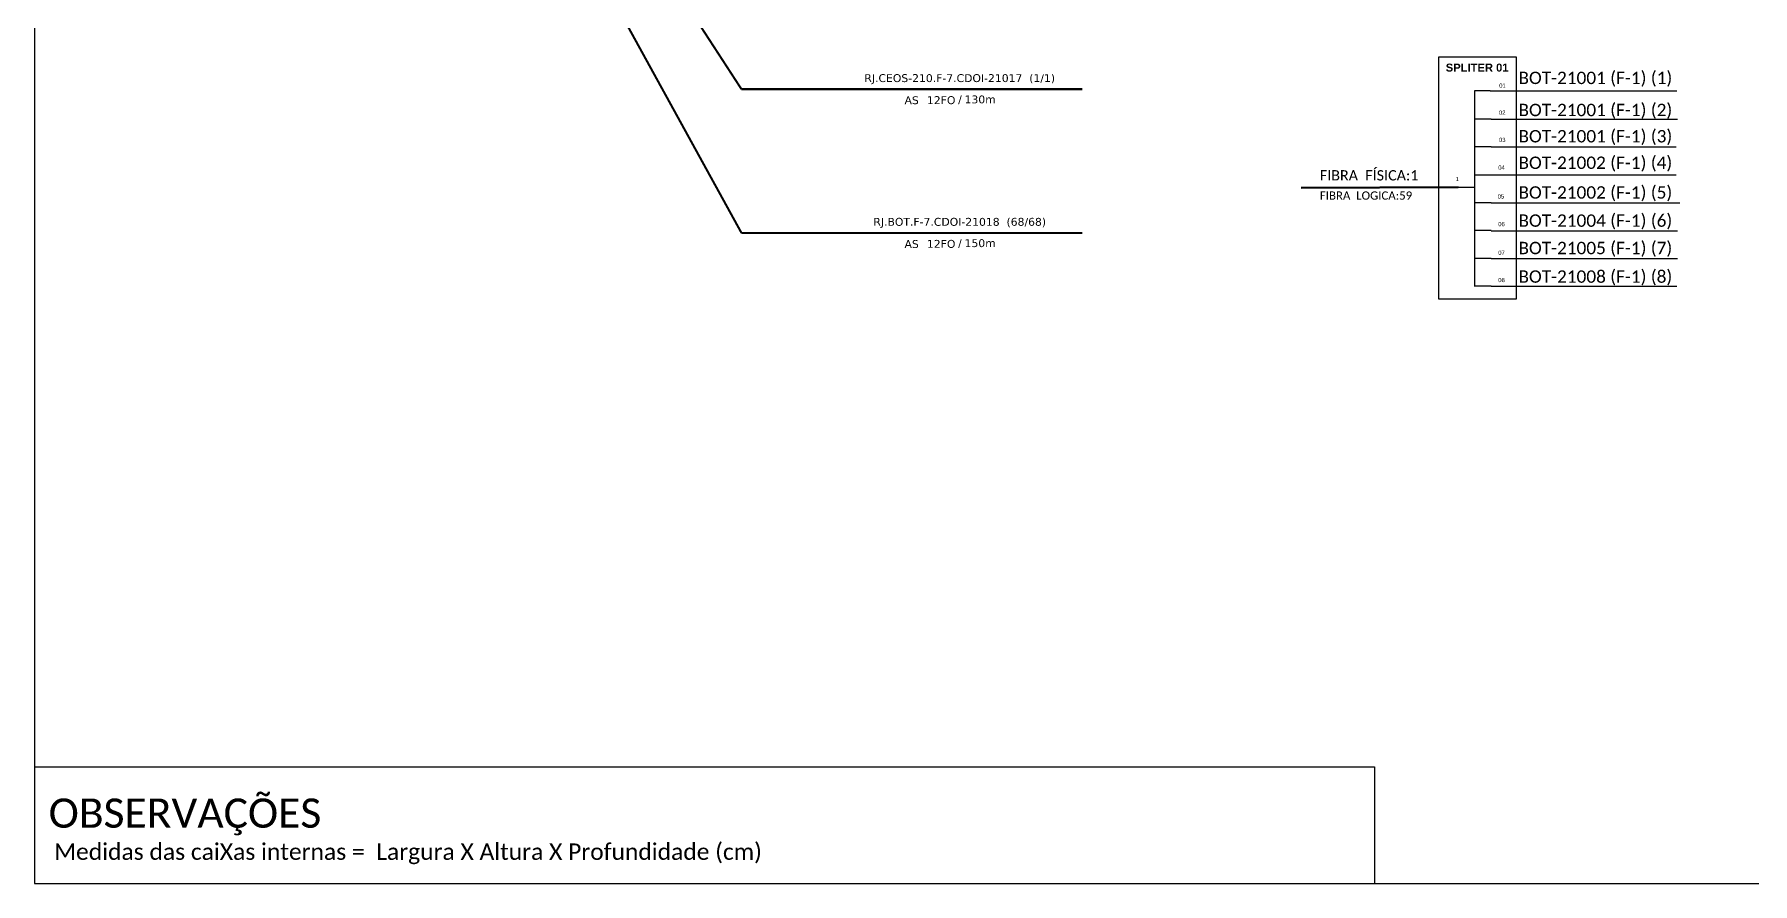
# Model space of a CAD drawing. Extents: x -89 to 1641, y 705 to 1299.
# Drawn here: x -89.3 to 330, y 705 to 912.3 of the extents above; entities that cross this region are included whole.
import ezdxf
from ezdxf.enums import TextEntityAlignment as Align

# ---------------------------------------------------------------- set-up
doc = ezdxf.new("R2010")
doc.units = 0
doc.layers.add('40.1-ETIQUETAS', color=1, linetype='Continuous', lineweight=20)
for name, color, linetype in [('CAP a instalar', 1, 'Continuous'), ('CD a instalar', 1, 'Continuous'), ('texto', 255, 'Continuous'), ('UNIFILAR', 7, 'Continuous')]:
    doc.layers.add(name, color=color, linetype=linetype)
doc.styles.add('siredit', font='verdana.ttf')
doc.styles.get("Standard").update_dxf_attribs({"font": 'arial.ttf'})
doc.styles.add('WMF-Calibri0', font='calibri.ttf')
doc.linetypes.add('FENCELINE1', pattern='A,0.25,-0.1,[133,ltypeshp.shx,S=0.1,R=0,X=-0.1,Y=0],-0.1,1', length=1.45)

# ---------------------------------------------------------------- blocks, each defined once
blk = doc.blocks.new('ETIQUETA_RS5F')
at = {"layer": '40.1-ETIQUETAS', "color": 0, "style": 'siredit'}
blk.add_text('/', height=1.5, dxfattribs=at).set_placement((1.58, -1.95), align=Align.MIDDLE_RIGHT)
for tag, p in [('ETIQUETA_R_PRIMARIA', (1.21, 4.1)), ('ETIQUETA_R_SECUNDARIA', (1.21, 2.1)), ('F_ATIVAS/F_MORTAS', (1.14, -4.24))]:
    blk.add_attdef(tag, text='', height=1.5, dxfattribs=at).set_placement(p, align=Align.MIDDLE_CENTER)
for tag, p in [('TIPO_CABO', (-6.58, -2.12)), ('CAP_CABO', (0.4, -2.09))]:
    blk.add_attdef(tag, text='', height=1.5, dxfattribs=at).set_placement(p, align=Align.MIDDLE_RIGHT)
blk.add_attdef('METROS', text='', height=1.5, dxfattribs=at).set_placement((2.14, -1.95), align=Align.MIDDLE_LEFT)
for tag, p in [('FUSÃO_1', (0.85, -8.39)), ('FUSÃO_2', (0.85, -10.6)), ('FUSÃO_3', (0.85, -12.93)), ('FUSÃO_4', (0.85, -15.14)), ('FUSÃO_5', (0.85, -17.16))]:
    blk.add_attdef(tag, text='', height=1.5, dxfattribs=at).set_placement(p, align=Align.CENTER)

msp = doc.modelspace()

# ---------------------------------------------------------------- linework, layer by layer
msp.add_lwpolyline([(-89.32, 705.02), (749.25, 705.02), (749.25, 1299.02), (-89.32, 1299.02), (-89.32, 705.02)])
at = {"color": 7}
msp.add_lwpolyline([(253.32, 847.72), (272.32, 847.72), (272.32, 906.74), (253.32, 906.74)], close=True, dxfattribs=at)
msp.add_lwpolyline([(-89.24, 733.5), (237.71, 733.5), (237.71, 705.02)], dxfattribs=at)
at = {"layer": 'CAP a instalar', "color": 7, "linetype": 'FENCELINE1', "ltscale": 5.3, "const_width": 0.513}
for points in [[(-38.52, 1085.18), (83.23, 863.84)], [(83.23, 863.84), (83.23, 863.84)], [(166.41, 863.84), (83.23, 863.84)]]:
    msp.add_lwpolyline(points, dxfattribs=at)
at = {"layer": 'CD a instalar', "color": 7, "linetype": 'FENCELINE1', "ltscale": 5, "const_width": 0.513}
for points in [[(-38.52, 1086.25), (83.23, 898.92)], [(166.41, 898.92), (83.23, 898.92)]]:
    msp.add_lwpolyline(points, dxfattribs=at)
at = {"layer": 'UNIFILAR', "color": 7, "linetype": 'Continuous'}
for p, q in [((262.08, 898.55), (262.08, 850.78)), ((265.95, 898.55), (262.08, 898.55)), ((266.15, 891.64), (262.28, 891.64)), ((266.15, 884.82), (262.28, 884.82)), ((266.15, 877.98), (262.28, 877.98)), ((258.07, 874.98), (262.07, 874.98)), ((266.15, 871.2), (262.28, 871.2)), ((266.15, 864.42), (262.28, 864.42)), ((266.15, 857.61), (262.28, 857.61)), ((266.15, 850.82), (262.28, 850.82))]:
    msp.add_line(p, q, dxfattribs=at)
at = {"layer": 'UNIFILAR', "color": 10, "linetype": 'Continuous'}
for p, q in [((265.95, 898.55), (311.46, 898.53)), ((266.15, 891.64), (311.66, 891.62)), ((266.15, 884.84), (311.32, 884.83)), ((266.15, 878), (311.32, 877.99)), ((266.15, 871.2), (312.17, 871.19)), ((266.15, 864.39), (311.66, 864.39)), ((266.15, 857.63), (311.66, 857.62)), ((266.15, 850.84), (311.46, 850.83))]:
    msp.add_line(p, q, dxfattribs=at)
at = {"layer": 'UNIFILAR', "color": 1, "linetype": 'Continuous', "lineweight": 60}
msp.add_line((258.07, 874.98), (219.81, 874.86), dxfattribs=at)

# ---------------------------------------------------------------- block references
at = {"layer": 'CAP a instalar', "color": 7, "linetype": 'FENCELINE1', "ltscale": 5.3}
ref = msp.add_blockref('ETIQUETA_RS5F', (134.96, 863.85), dxfattribs=dict(at, xscale=1.280902120837365, yscale=1.280902120837365, zscale=1.280902120837365))
ref.add_attrib('ETIQUETA_R_SECUNDARIA', 'RJ.BOT.F-7.CDOI-21018  (68/68)', dxfattribs={"layer": '40.1-ETIQUETAS', "color": 0, "height": 1.9214, "style": 'siredit'}).set_placement((136.48, 866.55), align=Align.MIDDLE_CENTER)
ref.add_attrib('TIPO_CABO', 'AS', dxfattribs={"layer": '40.1-ETIQUETAS', "color": 0, "height": 1.921, "style": 'siredit'}).set_placement((126.49, 861.14), align=Align.MIDDLE_RIGHT)
ref.add_attrib('CAP_CABO', '12FO', dxfattribs={"layer": '40.1-ETIQUETAS', "color": 0, "height": 1.921, "style": 'siredit'}).set_placement((135.43, 861.17), align=Align.MIDDLE_RIGHT)
ref.add_attrib('METROS', '150m', dxfattribs={"layer": '40.1-ETIQUETAS', "color": 0, "height": 1.921, "style": 'siredit'}).set_placement((137.67, 861.35), align=Align.MIDDLE_LEFT)
at = {"layer": 'CD a instalar', "color": 7, "linetype": 'FENCELINE1', "ltscale": 5}
ref = msp.add_blockref('ETIQUETA_RS5F', (134.96, 898.93), dxfattribs=dict(at, xscale=1.280902120837365, yscale=1.280902120837365, zscale=1.280902120837365))
ref.add_attrib('ETIQUETA_R_SECUNDARIA', 'RJ.CEOS-210.F-7.CDOI-21017  (1/1)', dxfattribs={"layer": '40.1-ETIQUETAS', "color": 0, "height": 1.9214, "style": 'siredit'}).set_placement((136.48, 901.63), align=Align.MIDDLE_CENTER)
ref.add_attrib('TIPO_CABO', 'AS', dxfattribs={"layer": '40.1-ETIQUETAS', "color": 0, "height": 1.921, "style": 'siredit'}).set_placement((126.49, 896.23), align=Align.MIDDLE_RIGHT)
ref.add_attrib('CAP_CABO', '12FO', dxfattribs={"layer": '40.1-ETIQUETAS', "color": 0, "height": 1.921, "style": 'siredit'}).set_placement((135.43, 896.25), align=Align.MIDDLE_RIGHT)
ref.add_attrib('METROS', '130m', dxfattribs={"layer": '40.1-ETIQUETAS', "color": 0, "height": 1.921, "style": 'siredit'}).set_placement((137.67, 896.43), align=Align.MIDDLE_LEFT)

# ---------------------------------------------------------------- texts
at = {"color": 7, "style": 'WMF-Calibri0'}
msp.add_text('OBSERVAÇÕES', height=7.1308, dxfattribs=at).set_placement((-85.83, 718.67))
at = {"color": 7, "insert": (-84.48, 714.83), "char_height": 4, "width": 658.8434, "attachment_point": 1, "style": 'WMF-Calibri0'}
msp.add_mtext('Medidas das caiXas internas =  Largura X Altura X Profundidade (cm)', dxfattribs=at)
at = {"layer": 'texto'}
for s, insert, char_height, width, attachment_point in [('{\\fArial|b1|i0|c0|p34;\\C10;SPLITER 01}', (262.74, 904.18), 1.9528, 19.008, 5), ('\\pxql;{\\fCalibri|b0|i0|c0|p34;\\C7;BOT-21001 (F-1) (1)}', (272.83, 903.19), 3.0175, 74.1359, 1), ('\\C7;\\fArial|b0|i0|;\\H1.0273588255048;01 ', (268.92, 899.8), 1.9528, 3.9163, 5), ('\\C7;\\fArial|b0|i0|;\\H1.0273588255048;02 ', (268.86, 893.2), 1.9528, 4.134, 5), ('\\pxql;{\\fCalibri|b0|i0|c0|p34;\\C7;BOT-21001 (F-1) (2)}', (272.83, 895.36), 3.0175, 74.1359, 1), ('\\pxql;{\\fCalibri|b0|i0|c0|p34;\\C7;BOT-21001 (F-1) (3)}', (272.83, 888.95), 3.0175, 74.1359, 1), ('\\C7;\\fArial|b0|i0|;\\H1.0273588255048;03 ', (268.86, 886.55), 1.9528, 3.8016, 5), ('\\pxql;{\\fCalibri|b0|i0|c0|p34;\\C7;BOT-21002 (F-1) (4)}', (272.83, 882.48), 3.0175, 74.1359, 1), ('{\\fCalibri|b0|i0|c0|p34;\\C7;FIBRA  FÍSICA:1}', (236.38, 877.89), 2.5145, 38.016, 5), ('\\C7;\\fArial|b0|i0|;\\H1.0273588255048;1', (257.89, 876.99), 1.9528, 1.9343, 5), ('\\C7;\\fArial|b0|i0|;\\H1.0273588255048;04 ', (268.69, 879.79), 1.9528, 4.134, 5), ('{\\fCalibri|b0|i0|c0|p34;\\C7;FIBRA  LOGICA:59}', (235.62, 872.95), 2.0117, 38.016, 5), ('\\C7;\\fArial|b0|i0|;\\H1.0273588255048;05 ', (268.55, 872.74), 1.9528, 5.0844, 5), ('\\pxql;{\\fCalibri|b0|i0|c0|p34;\\C7;BOT-21002 (F-1) (5)}', (272.83, 875.23), 3.0175, 74.1359, 1), ('\\pxql;{\\fCalibri|b0|i0|c0|p34;\\C7;BOT-21004 (F-1) (6)}', (272.83, 868.36), 3.0175, 74.1359, 1), ('\\C7;\\fArial|b0|i0|;\\H1.0273588255048;06 ', (268.69, 865.99), 1.9528, 4.134, 5), ('\\pxql;{\\fCalibri|b0|i0|c0|p34;\\C7;BOT-21005 (F-1) (7)}', (272.83, 861.67), 3.0175, 74.1359, 1), ('\\C7;\\fArial|b0|i0|;\\H1.0273588255048;07 ', (268.69, 858.99), 1.9528, 4.134, 5), ('\\C7;\\fArial|b0|i0|;\\H1.0273588255048;08 ', (268.69, 852.34), 1.9528, 4.134, 5)]:
    msp.add_mtext(s, dxfattribs=dict(at, insert=insert, char_height=char_height, width=width, attachment_point=attachment_point))
at = {"layer": 'texto', "color": 1, "insert": (272.83, 854.7), "char_height": 3.0175, "width": 74.1359, "attachment_point": 1}
msp.add_mtext('\\pxql;{\\fCalibri|b0|i0|c0|p34;\\C7;BOT-21008 (F-1) (8)}', dxfattribs=at)

doc.saveas('drawing.dxf')
